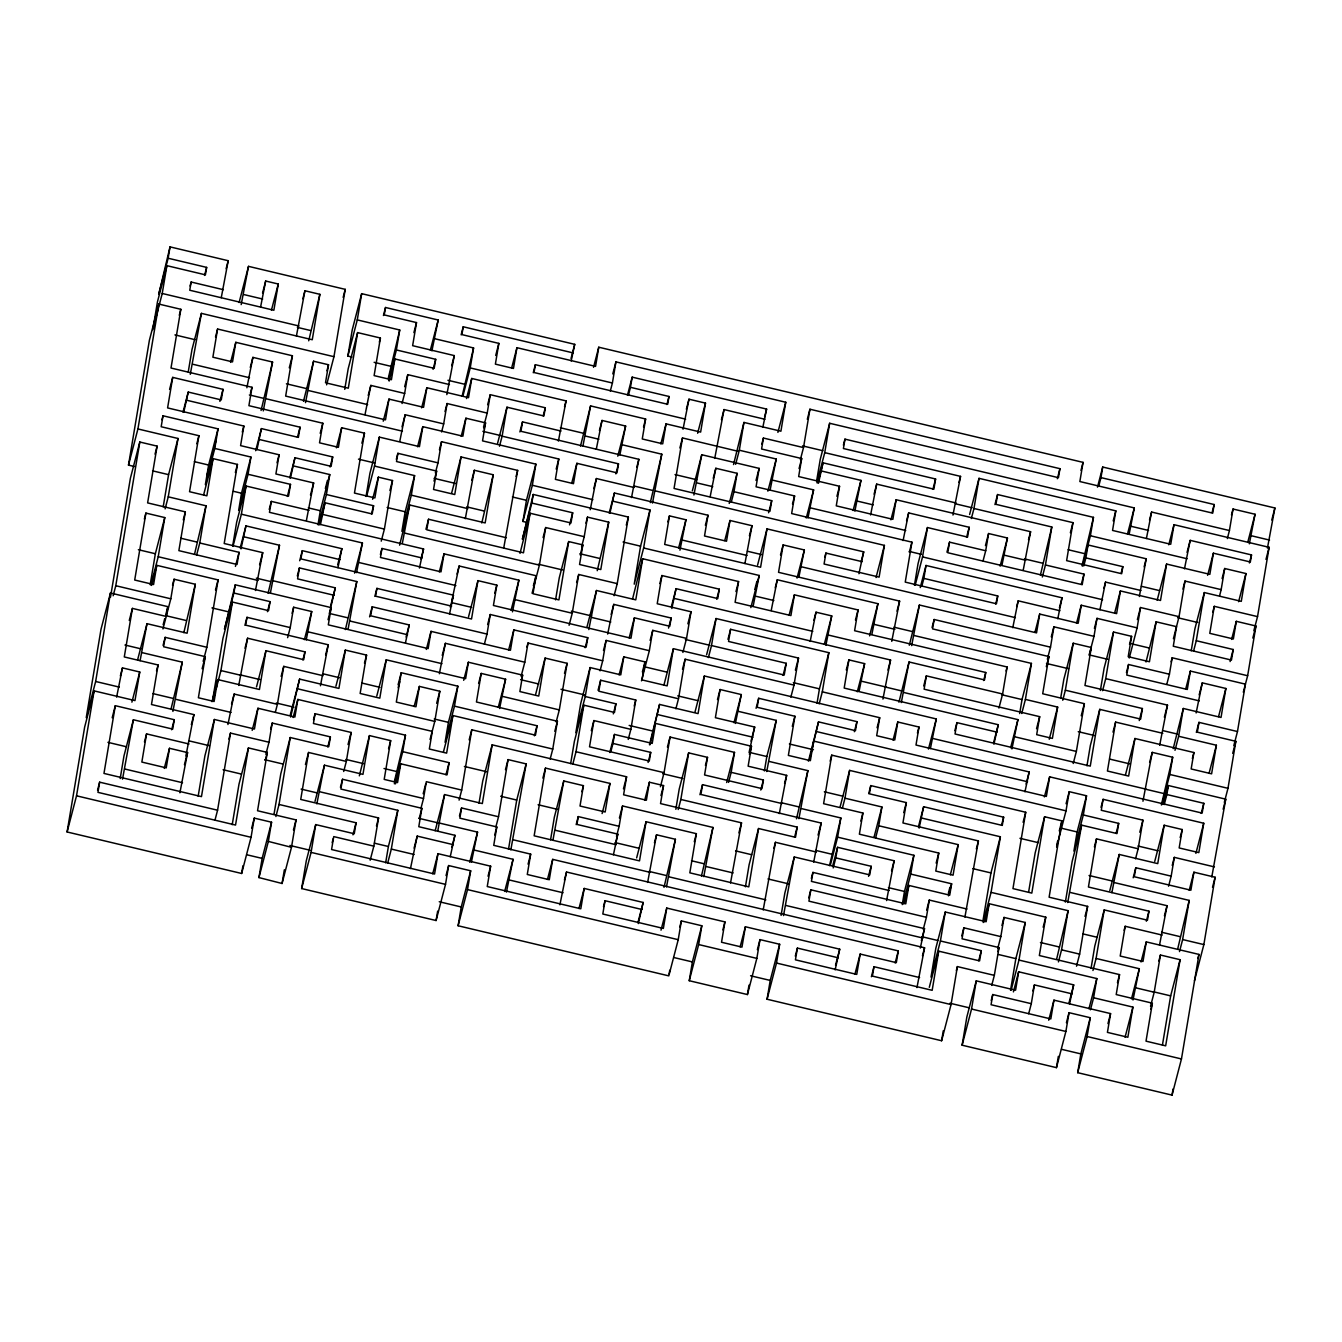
<?xml version="1.0" encoding="UTF-8"?>
<svg xmlns="http://www.w3.org/2000/svg" width="1342" height="1342" viewBox="0 0 1342 1342"><rect width="100%" height="100%" fill="white"/><g stroke="black" fill="none" stroke-linecap="round" stroke-linejoin="round"><path stroke-width="1.5" d="M232.216 824.693L239.01 784.097L248.438 747.93L267.31 752.426L257.547 810.753L296.062 819.912L291.482 847.322L282.055 883.489L258.939 877.584L268.35 841.417L271.57 822.227L254.275 818.117L251.055 837.307L241.644 873.474L67.1 831.973L84.663 727.045L94.091 690.878L134.972 700.591L139.753 672.007L122.457 667.897L120.361 675.932M134.519 466.546L128.496 465.12L149.398 340.231L158.826 304.064L180.834 309.297L171.004 368.027L251.994 387.284L248.907 405.67L322.818 423.25L319.53 442.826L338.402 447.305L341.673 427.746L364.487 433.164L354.456 493.068L374.888 497.916L378.36 477.165L392.518 480.537L384.399 529.083L381.245 541.145M67.1 831.973L76.528 795.806L94.091 690.878M110.463 592.996L101.036 629.163L86.24 717.651L95.651 681.484L110.463 592.996L167.851 606.651L166.223 616.431L132.422 608.396L129.268 620.457M128.496 465.12L137.924 428.954L158.826 304.064M110.48 597.24L130.409 478.188L139.82 442.021L157.115 446.131L147.62 502.898L185.347 511.872L178.872 550.639L237.048 564.479L239.077 552.334L199.773 542.99L205.997 505.8L168.253 496.825L178.016 438.482L137.924 428.954M166.894 265.666L157.467 301.849L152.82 329.646L162.231 293.479L166.894 265.666L205.41 274.842L206.651 267.394L168.136 258.234L170.031 246.878L228.207 260.717L221.262 297.723M113.164 595.764L115.781 585.716L139.82 442.021M214.955 820.247L217.572 810.216L99.644 782.168L97.949 792.35L235.538 825.062L248.438 747.93M150.908 584.86L158.222 556.729L164.781 517.576L145.909 513.08L134.703 580.029L153.575 584.525L156.779 565.334L218.109 579.912L206.836 647.263L203.179 661.321M218.058 428.87L208.631 465.037L205.36 484.613L214.77 448.446L218.058 428.87L163.019 415.785L161.174 426.739L198.918 435.714L189.541 491.709L206.853 495.819L213.076 458.628L237.45 464.416L224.198 543.51L262.73 552.669L255.466 590.514M120.193 778.545L123.967 755.932L133.395 719.765L172.699 729.109L174.275 719.715L115.311 705.691L103.971 773.428L201.468 796.611L214.368 719.48L254.46 729.008L257.949 708.257L294.888 717.047L297.84 699.434L432.275 731.39L429.339 749.021L446.634 753.13L452.925 715.538L535.475 735.181L537.035 725.77L454.485 706.144L457.84 686.181L401.224 672.728L398.088 684.772M116.62 697.135L122.457 667.897M132.422 608.396L124.286 656.943L158.088 664.978L151.478 704.516L193.936 714.615L185.867 756.032M182.998 412.162L188.249 392.065L221.262 399.916L223.024 389.348L172.715 377.387L167.599 407.918L243.858 426.051L240.587 445.628L279.102 454.787L275.898 473.978L313.642 482.952L306.429 520.394M223.359 289.687L191.134 282.021L189.759 290.241L273.869 310.254L278.264 284.018L265.682 281.032L262.546 293.076M150.187 584.659L155.353 553.743L164.781 517.576M163.204 506.84L168.589 474.649L178.016 438.482M188.249 371.935L191.99 349.541L201.417 313.374L312.267 339.727L319.866 294.317L304.936 290.761L302.839 298.796M140.088 660.683L147.016 623.678L187.125 633.206L195.311 584.273L174.091 579.224L172.514 585.246M122.525 779.132L133.395 719.765M183.72 412.346L188.249 392.065M190.279 374.317L201.417 313.374M189.021 743.988L146.563 733.889L141.849 762.071L166.223 767.876L169.495 748.299L187.578 752.594L179.912 792.787M162.952 628.945L170.803 598.8L174.091 579.224M206.836 647.263L165.167 637.349L163.607 646.743L205.259 656.657L198.381 697.756L214.116 701.497L217.773 679.572L259.442 689.486L265.934 650.719L303.678 659.694L304.986 651.877L247.599 638.222L244.982 648.27M326.626 384.819L333.957 356.687L217.589 329.025L212.875 357.207L232.535 361.887L235.806 342.311L292.422 355.764L285.661 396.091L385.506 419.845L388.979 399.094L423.569 407.314L426.857 387.737L468.526 397.651L471.73 378.461L566.072 400.906L558.406 441.099M194.489 554.363L205.997 505.8M171.122 708.677L182.277 662.176L142.168 652.648M183.837 632.669L195.311 584.273M172.9 711.428L182.277 662.176M241.191 304.6L248.522 266.353L345.23 289.352L333.957 356.687M246.878 387.771L252.9 357.375L272.56 362.038L263.267 410.904M260.583 307.066L265.682 281.032M232.619 546.345L236.662 522.189L246.089 486.022L288.547 496.121L290.509 484.361L248.052 474.28L250.937 457.052L214.77 448.446M250.937 457.052L241.51 493.219L238.641 510.446L248.052 474.28M232.988 546.362L241.375 514.204L246.089 486.022M212.522 700.675L222.973 638.205L232.401 602.038L268.551 610.644L270.061 601.635L233.894 593.03L235.269 584.81L331.189 607.624L328.304 624.852L428.148 648.589L431.034 631.361L510.446 650.249L513.852 629.884L586.186 647.096L587.762 637.685L490.266 614.502L487.649 624.55M261.086 410.484L272.56 362.038M198.163 796.242L204.957 755.647L214.368 719.48M216.213 688.647L220.927 670.564L232.401 602.038M256.976 449.604L261.422 428.601L298.377 437.391L300.071 427.209L186.857 400.285M240.99 548.895L245.955 525.879L341.875 548.693L337.949 567.683M227.939 724.512L234.162 694.049L277.391 704.332L275.311 712.384M287.624 637.651L290.241 627.603L246.995 617.32L245.687 625.154L328.236 644.781L320.453 685.762M217.572 810.216L230.489 733.084L269.004 742.243L265.867 754.305M296.414 336.054L304.936 290.761M238.742 685.46L247.599 638.222M309.046 510.346L271.319 501.388L269.474 512.342L423.569 548.979L419.442 568.035M308.71 340.801L319.866 294.317M268.098 593.298L279.505 545.255L244.127 536.85M303.493 401.292L313.575 361.216L328.522 364.756L325.502 382.772L348.299 388.19L357.609 332.598L380.407 338.016L374.116 375.609L391.411 379.719L394.884 358.968L434.187 368.312L435.697 359.304L396.393 349.96L399.731 329.998L357.274 319.899L361.669 293.663L574.728 344.34L571.189 360.981M270.396 592.946L279.505 545.255M290.442 478.02L294.972 457.739L331.139 466.345L332.699 456.951L259.593 439.555M305.523 402.634L313.575 361.216M241.644 873.474L242.919 865.791M269.004 742.243L272.225 723.053L330.4 736.892L328.756 746.672L290.241 737.513L280.814 773.697L274.02 814.258M348.098 629.13L356.804 581.556L299.417 567.901L297.589 578.872L335.315 587.846L329.36 613.361M340.046 559.648L302.302 550.673L300.927 558.909L453.445 595.177L449.52 614.166M277.391 704.332L283.749 666.37L323.07 675.714M290.241 627.603L293.646 607.238L311.73 611.549L306.228 639.933M258.939 877.584L262.143 858.394L271.57 822.227M317.987 524.722L320.335 510.732L329.763 474.565L293.596 465.959M351.906 357.039L347.863 356.066L352.241 329.847L361.669 293.663M320.453 524.554L325.032 502.764L372.204 513.969L373.579 505.749L326.408 494.527L329.763 474.565M344.743 389.365L348.182 368.765L357.609 332.598M290.644 717.014L299.618 679.086L338.922 688.429L345.347 650.065L366.567 655.114L360.142 693.478L379.803 698.159L386.228 659.794L465.624 678.666L468.375 662.227L522.625 675.127L519.874 691.566L538.746 696.062L545.104 658.083L567.112 663.317L559.312 709.901L556.175 721.962M275.898 816.523L279.035 804.462L290.241 737.513M282.055 883.489L284.353 869.784M343.703 771.482L346.32 761.434L308.576 752.459L300.725 799.446L378.561 817.949L373.831 846.148L370.174 860.205M394.363 783.795L402.734 751.654L405.485 735.198L315.068 713.709L313.441 723.489L351.168 732.464L346.32 761.434M365.007 414.644L370.845 385.406L404.647 393.458L402.03 403.506M431.906 350.866L438.197 320.017L385.523 307.486L384.265 314.917L416.506 322.583L412.631 345.682L454.301 355.596L446.836 394.615M366.047 496.456L369.922 473.273L379.35 437.106L419.442 446.634L422.797 426.672L462.889 436.2L465.909 418.201L485.552 422.864L482.533 440.881L558.809 459.014L555.387 479.362L573.47 483.674L576.892 463.309L616.985 472.854L618.494 463.846L502.126 436.167L506.974 407.196L543.929 415.986L545.305 407.767L490.266 394.682L487.649 404.73M991.721 985.414L994.338 975.366L957.383 966.592L951.042 1004.571L941.614 1040.738L767.07 999.236L776.498 963.053L779.652 944.265L759.991 939.601L756.838 958.389L747.427 994.556L689.251 980.717L698.662 944.55L701.816 925.762L681.367 920.897L678.23 939.685L668.802 975.869L458.108 925.762L467.519 889.595L470.673 870.79L448.647 865.556L445.51 884.361L436.083 920.528L301.648 888.555L306.295 860.759L315.722 824.592L354.254 833.751L356.083 822.78L279.035 804.462M345.397 629.583L356.804 581.556M388.308 378.142L399.731 329.998M316.846 803.875L324.445 765.192L362.961 774.351L369.453 735.584L390.673 740.633L384.198 779.4L397.551 782.571L400.704 763.783L447.087 774.82L449.117 762.675L402.734 751.654M366.651 496.221L374.502 466.077L379.35 437.106M356.553 572.615L362.441 542.99L241.375 514.204M301.648 888.555L311.076 852.388L315.722 824.592M404.647 393.458L407.783 374.653L449.453 384.567M420.885 808.572L423.502 798.524L342.529 779.266L340.885 789.046L421.858 808.303L418.788 826.706L454.938 835.311L450.241 856.766M484.378 644.126L486.995 634.078L372.204 606.785L370.694 615.793L409.226 624.953L405.485 642.784M422.059 557.987L381.967 548.459L380.457 557.467L440.998 571.86L444.017 553.843L535.995 575.718L532.992 593.734L558.926 599.891L568.689 541.564L582.847 544.919L579.559 564.496L600.797 569.545L608.731 522.172L587.494 517.123L585.934 523.162M435.378 472.904L437.995 462.856L397.886 453.311L396.511 461.531L436.62 471.076L433.533 489.478L454.753 494.527L461.044 456.934L517.66 470.405L503.77 547.788M399.799 441.233L405.167 414.745L443.682 423.904L441.602 431.939M451.617 606.131L376.917 588.366L375.609 596.2L471.528 619.014L477.953 580.633L496.825 585.129L493.42 605.494L630.992 638.205L634.397 617.84L669.775 626.261L671.151 618.041L613.764 604.386L611.147 614.435M359.337 775.844L369.453 735.584M399.58 545.171L409.679 504.978L485.167 522.927L493.219 474.766L474.347 470.27L471.73 480.319M414.594 475.605L405.183 511.772L401.895 531.348L411.323 495.181L414.594 475.605L374.502 466.077M402.348 543.208L409.679 504.978M401.224 672.728L396.309 702.084L415.97 706.764L419.375 686.399L439.824 691.264L434.774 721.409L430.061 739.492M443.682 423.904L447.104 403.539L487.196 413.084L483.523 427.142M506.387 537.739L428.551 519.237L426.79 529.805L523.481 552.803L530.107 513.248L570.987 522.977L572.682 512.795L531.801 503.065L533.244 494.46L628.375 517.073L617.236 583.636L614.099 595.697M437.995 462.856L441.535 441.703L535.877 464.147L532.338 485.284L522.91 521.451L526.953 522.424M573.286 352.946L463.225 326.777L461.9 334.611L498.855 343.384L495.383 364.135L513.466 368.446L516.938 347.695L595.563 366.383L598.767 347.209L1083.061 462.369L1079.857 481.543L1212.732 513.147L1214.158 504.525L1100.96 477.601L1102.721 467.033L1274.9 507.981L1267.435 548.123M394.347 781.648L405.485 735.198M462.134 396.108L473.575 347.964L435.043 338.805M385.657 862.805L388.392 846.5L397.819 810.316L319.983 791.814M462.906 396.058L470.22 367.926L473.575 347.964M387.67 863.141L391.327 849.083L397.819 810.316M439.354 673.734L445.393 643.321L524.789 662.21L521.132 676.267M465.305 518.7L474.347 470.27M451.684 601.652L459.149 565.988L518.901 580.197L512.476 611.835M487.196 413.084L490.266 394.682M410.467 868.576L417.211 836.1L453.378 844.705M423.502 798.524L426.32 781.681L461.698 790.086L459.081 800.134M457.84 686.181L448.413 722.348L445.074 742.311L454.485 706.144M481.778 522.977L493.219 474.766M437.71 831.201L444.588 794.581L482.332 803.556L492.162 744.827L626.597 776.8L623.594 794.799L646.391 800.218L649.394 782.218L663.552 785.573L660.532 803.59L741.522 822.847L730.518 883.002M638.322 923.564L643.17 902.461L584.206 888.438L580.801 908.786L487.247 886.542L490.652 866.194L437.978 853.663L434.573 874.011L331.575 849.536L333.739 836.603L373.831 846.148M436.083 920.528L437.66 911.134M486.995 634.078L490.266 614.502M561.023 431.05L522.508 421.891L520.931 431.285L638.859 459.316L631.528 497.563M461.698 790.086L471.78 729.796L552.77 749.054L550.153 759.102M499.576 708.509L505.598 679.22L481.224 673.416L476.444 702L557.416 721.258L552.77 749.054M610.308 391.042L612.405 383.007L535.357 364.689L534.032 372.522L667.695 404.294L669.004 396.477L630.472 387.318L632.183 377.136L766.617 409.092L762.826 427.31M495.903 826.806L498.519 816.758L461.564 807.968L459.853 818.15L496.808 826.94L493.739 845.343L530.677 854.133L527.272 874.481L549.281 879.715L552.703 859.366L924.571 947.788L916.972 987.595M522.91 521.451L526.45 500.314L535.877 464.147M520.025 553.374L530.107 513.248M458.108 925.762L461.245 906.974L470.673 870.79M479.01 803.271L482.734 780.994L492.162 744.827M471.394 862.201L477.551 832.124L439.807 823.149M532.069 593.265L539.4 565.133L545.691 527.54L584.223 536.699L581.606 546.748M498.519 816.758L508.081 759.606L526.165 763.9L510.832 849.905M524.789 662.21L528.01 643.019L602.692 660.784L600.075 670.832M508.501 849.335L516.737 800.067L526.165 763.9M580.482 446.098L590.581 405.905L645.619 419.006L642.264 438.968L662.713 443.833L666.051 423.854L700.641 432.09L705.489 403.12L688.983 399.195L686.366 409.226M555.571 599.857L559.279 577.731L568.689 541.564M506.437 892.111L513.063 859.299L474.531 850.14M582.914 446.098L590.581 405.905M596.284 449.285L602.038 420.449L625.624 426.051L619.87 454.888M550.572 839.773L554.347 817.161L563.774 780.977L583.435 785.657L580.012 806.022L605.175 811.994L609.956 783.426L545.489 768.094L534.15 835.814L639.513 860.876L646.056 821.723L696.381 833.684L689.822 872.837L748.786 886.861L758.549 828.517L795.504 837.307L797.198 827.125L680.847 799.463L688.647 752.879L707.519 757.358L704.567 774.971L761.954 788.626L763.397 780.004L731.172 772.338L734.51 752.376L670.044 737.043L667.427 747.091M584.223 536.699L587.494 517.123M569.092 625.288L572.229 613.244L578.721 574.477L617.236 583.636M590.245 509.725L596.402 478.54L634.145 487.515M612.405 383.007L615.928 361.87L785.758 402.248L780.91 431.218L743.954 422.428L733.537 464.567M597.24 570.702L608.731 522.172M552.904 840.36L563.774 780.977M588.803 629.583L596.469 590.497L635.773 599.857L642.667 558.742L738.57 581.556L735.097 602.306L790.924 615.575L794.397 594.825L858.075 609.973L854.602 630.723L1007.121 666.991L1002.608 693.999L998.934 708.073M609.905 513.281L614.418 493L707.989 515.244L704.516 535.995L726.525 541.229L729.998 520.478L752.006 525.712L744.927 563.506M570.669 763.598L574.393 741.321L583.82 705.154L614.485 712.434L615.928 703.829L585.263 696.532L590.111 667.561L620.776 674.858L623.795 656.842L645.016 661.891L641.996 679.908L667.159 685.879L673.382 648.689L784.231 675.043L786.211 663.3L711.512 645.552L716.041 618.528L890.568 660.029L882.919 699.098M572.883 763.799L576.02 751.738L583.82 705.154M559.899 904.827L566.525 872.015L898.301 950.908L896.322 962.65L860.172 954.045L854.938 974.141M602.692 660.784L606.098 640.419L649.343 650.702L641.493 680.847M628.241 739.408L630.857 729.36L593.919 720.57L589.524 746.806L649.276 761.015L650.719 752.392L612.975 743.434L614.485 734.426L652.212 743.401L655.567 723.422L751.486 746.236L748.131 766.198L786.664 775.357L779.316 813.604M675.882 708.811L678.498 698.763L600.662 680.243L598.834 691.214L635.773 700.004L630.857 729.36M616.515 836.351L619.132 826.303L578.251 816.59L576.943 824.424L617.823 834.137L613.428 854.753M607.674 634.061L613.764 604.386M649.998 510.01L640.57 546.177L634.229 584.156L643.64 547.989L649.998 510.01L613.042 501.22M632.552 599.018L642.667 558.742M650.316 502.629L661.791 454.2L622.487 444.839M652.497 503.049L661.791 454.2M641.996 909.507L605.041 900.717L602.81 914.019L663.351 928.429L666.756 908.064L724.932 921.904L721.526 942.252L741.975 947.117L745.38 926.752L839.723 949.197L835.143 969.863M679.941 550.186L685.963 519.79L669.457 515.865L664.676 544.433L760.595 567.247L767.02 528.882L863.711 551.864L858.93 573.722M737.983 451.281L682.491 437.945L674.053 488.454L769.956 511.252L771.734 500.683L733.99 491.709L737.077 473.307L715.84 468.274L713.223 478.306M683.028 429.205L688.983 399.195M619.132 826.303L622.537 805.955L712.954 827.444L703.778 876.645M649.343 650.702L652.749 630.354L686.55 638.389L682.893 652.447M671.369 606.752L676.066 588.668L717.735 598.582L719.312 589.188L661.925 575.533L657.211 603.732L691.013 611.767L686.55 638.389M649.461 744.676L659.559 704.433L698.075 713.592L704.365 675.999L879.698 717.702L876.678 735.701L894.762 740.012L897.781 721.996L919.002 727.045L915.999 745.045L1029.197 771.969L1024.953 791.814M671.822 608.513L676.066 588.668M649.998 744.76L659.559 704.433M693.898 494.98L701.765 454.737L759.153 468.392L756.066 486.794L794.598 495.953L791.646 513.567L911.939 542.168L905.246 582.109L996.452 603.783L997.76 595.965L923.866 578.385L926.014 565.468L1062.025 597.811L1057.781 618.763M764.923 419.274L724.043 409.562L714.732 458.41M660.415 786.747L664.072 772.673L670.044 737.043M710.153 496.708L715.84 468.274M678.498 698.763L685.108 659.207L793.994 685.108L790.857 697.169M647.632 882.432L656.54 834.791L675.412 839.287L666.504 886.911M675.831 809.293L679.22 789.046L688.647 752.879M664.005 887.33L675.412 839.287M735.634 464.298L739.308 450.224L743.954 422.428M669.121 973.99L669.742 970.232M781.95 803.556L702.537 784.667L700.893 794.464L821.187 823.065L813.722 862.084M735.366 723.455L741.321 694.569L720.1 689.52L715.387 717.702L754.69 727.045L749.322 751.302M819.157 703.896L822.31 691.835L828.853 652.682L730.585 629.314L728.555 641.459L798.524 658.083L793.994 685.108M800.369 459.652L803.506 447.591L763.413 438.046L761.585 449.016L801.677 458.545L798.658 476.561L839.538 486.274L836.267 505.85L892.866 519.32L896.154 499.744L1030.589 531.717L1023.191 570.333M701.463 875.991L712.954 827.444M770.09 490.216L776.246 459.014L739.308 450.224M689.251 980.717L692.388 961.929L701.816 925.762M753.13 606.265L759.22 575.466L643.64 547.989M771.214 610.56L777.303 579.761L877.936 603.699L871.847 634.498M798.926 576.859L804.361 549.968L783.124 544.919L778.545 572.329L899.61 601.115L891.759 641.359M808.421 761.166L818.503 721.879L855.458 730.652L856.968 721.66L758.683 698.276L757.173 707.284L794.917 716.259L788.358 755.412L810.383 760.646L813.655 741.069L1046.374 796.41L1049.645 776.833L1202.164 813.101L1203.808 803.321L1166.852 794.531L1168.362 785.523L1225.749 799.178L1211.792 876.947M803.506 447.591L809.931 409.226L1059.945 468.677L1058.435 477.668L829.658 423.267L820.23 459.45L816.624 480.973M764.42 770.929L766.819 756.536L776.246 720.369L738.503 711.394M745.431 886.827L749.121 864.701L758.549 828.517M807.968 517.945L813.604 489.88L772.707 480.168M766.752 771.533L776.246 720.369M818.519 483.086L823.032 462.822L933.881 489.176L935.592 478.993L824.743 452.64L829.658 423.267M747.427 994.556L748.987 985.162M763.212 909.91L775.458 842.306L816.339 852.036M810.182 641.409L816.02 612.187L831.738 615.911L825.917 645.15M862.084 561.661L825.917 553.055L824.072 564.026L879.111 577.11L884.412 545.389L655.634 490.987M1129.125 534.368L1134.309 507.93L844.974 439.136L843.413 448.53L960.553 476.376L952.954 515.06M796.46 818.805L807.884 770.643L769.369 761.484M767.07 999.236L770.224 980.432L779.652 944.265M781.111 915.378L784.835 893.135L794.263 856.968L869.733 874.9L871.176 866.295L835.798 857.89L837.559 847.305L894.175 860.776L886.576 900.566M817.026 703.275L819.442 688.849L828.853 652.682M798.909 818.67L807.884 770.643M783.51 915.563L794.263 856.968M809.545 759.79L818.503 721.879M854.871 511.185L860.96 480.386L821.656 471.042M838.28 957.802L797.4 948.089L795.437 959.832L856.75 974.409L860.172 954.045M870.606 514.925L876.695 484.127L956.091 502.998M1056.607 847.02L1066.018 810.853L831.738 755.143L823.602 803.69L862.923 813.034L859.383 834.187L938.779 853.059L935.777 871.075L953.072 875.185L958.188 844.638L878.775 825.766L881.912 806.978L844.974 798.188L849.62 770.392L1025.724 812.262L1012.958 888.605L1031.813 893.101L1044.596 816.758L1061.891 820.868L1049.109 897.211L1087.641 906.37L1079.639 954.128L1076.502 966.19M889.192 890.534L812.933 872.401L811.424 881.392L905.766 903.837L908.853 885.435L949.733 895.148L951.629 883.791L910.748 874.078L913.885 855.29L837.626 837.156L840.847 817.966L801.526 808.622M859.065 691.298L864.634 663.636L848.899 659.895L844.185 688.077L998.28 724.73L993.902 744.223M923.262 929.352L926.399 917.291L810.836 889.813L808.924 901.153L924.504 928.647L920.31 948.089M829.49 865.64L840.847 817.966M903.099 540.558L908.668 512.896L969.192 527.289L967.565 537.085L927.456 527.54L918.045 563.707L914.439 585.246M918.414 826.806L923.648 806.727L1002.273 825.414L1003.648 817.194L870.79 785.59L869.415 793.827L906.353 802.6L902.948 822.965L978.419 840.914L964.932 917.072M915.227 585.045L922.541 556.913L927.456 527.54M898.939 702.218L909.054 661.975L984.525 679.924L985.766 672.493L828.534 635.101M909.306 645.25L919.404 605.007L1036.544 632.87L1039.698 614.066L1078.213 623.225L1081.233 605.225L1116.611 613.63L1120.402 590.933L1160.511 600.461L1166.601 564.059L1209.847 574.342L1213.386 553.189L1250.325 561.979L1251.516 554.934L1190.186 540.356L1187.049 552.401M901.321 702.571L909.054 661.975M911.671 645.603L919.404 605.007M919.589 977.546L873.994 966.71L872.417 976.104L932.17 990.312L938.712 951.159L979.593 960.872L981.304 950.69L940.423 940.977L945.271 912.006L986.152 921.719L989.171 903.72L1045.77 917.173L1039.345 955.538L1119.547 974.611L1116.208 994.573L1152.375 1003.179L1146.018 1041.157L1165.661 1045.837L1180.088 959.698L1160.427 955.018L1158.851 961.057M1047.364 659.224L1050.501 647.179L934.149 619.501L932.573 628.895L1048.924 656.573L1042.7 693.764L1084.37 703.678L1076.368 751.436L1073.231 763.497M1002.608 693.999L926.349 675.865L924.118 689.184L1039.681 716.662L1036.678 734.661L1052.396 738.402L1057.647 707.083L1025.405 699.417L1031.428 663.401L914.288 635.554M983.082 560.805L985.699 550.757L949.549 542.151L947.771 552.719L1082.206 584.693L1083.984 574.124L1045.452 564.965L1051.809 526.987L973.973 508.484L979.023 478.339L1115.823 510.866L1112.552 530.442L1170.727 544.265L1173.998 524.688L1269.129 547.318L1257.538 616.615L1253.864 630.673M902.26 904.609L904.474 891.457L913.885 855.29M930.409 748.568L936.297 718.943L822.31 691.835M919.136 828.115L923.648 806.727M997.039 732.162L956.947 722.633L955.034 733.99L1090.258 766.131L1099.769 709.364L1140.65 719.094L1142.411 708.526L1065.363 690.207L1073.231 643.221L1091.314 647.515L1084.957 685.494L1167.506 705.12L1159.656 745.364M985.699 550.757L988.584 533.529L1007.456 538.008L1001.954 565.284M926.399 917.291L929.285 900.063L967.028 909.037M1082.558 565.905L1090.409 535.76L1093.478 517.358L997.576 494.544L995.932 504.34L1072.979 522.659L1066.622 560.637L1121.66 573.722L1122.835 566.676L1085.879 557.886L1088.043 544.969L1146.219 558.792L1139.341 596.536M941.614 1040.738L943.292 1030.74M1012.774 627.704L1018.209 600.813L1059.878 610.727M997.693 948.677L1000.83 936.615L963.875 927.825L962.046 938.796L999.002 947.569L994.338 975.366M1040.386 575.148L1051.809 526.987M1141.036 961.979L1146.269 941.883L1198.96 954.414L1181.463 1058.955L1172.036 1095.122L1077.693 1072.677L1087.104 1036.51L1090.258 1017.722L1069.037 1012.673L1065.883 1031.461L1056.456 1067.645L962.113 1045.2L966.844 1017.018L976.255 980.851L1015.575 990.195L1018.645 971.793L1073.684 984.877L1069.557 1003.933M983.032 920.293L990.95 872.937L1000.377 836.771L921.753 818.066M1011.918 748.92L1017.941 719.631L903.938 692.522M1019.668 713.575L1022.017 699.568L1031.428 663.401M962.113 1045.2L971.541 1009.033L976.255 980.851M983.216 922.508L991.067 892.363L1000.377 836.771M1000.83 936.615L1004.034 917.425L1025.271 922.474L1018.981 960.067L1011.13 990.211M1050.501 647.179L1053.906 626.815L1093.998 636.343L1089.285 654.443M1028.677 1013.747L1031.293 1003.699L992.761 994.539L991.067 1004.722L1050.82 1018.93L1053.956 1000.142L1110.572 1013.596L1107.418 1032.384L1127.867 1037.249L1132.916 1007.104L1093.596 997.76L1096.817 978.57L1018.981 960.067M1010.543 990.295L1015.844 958.641L1025.271 922.474M1082.004 565.787L1093.478 517.358M1060.734 697.773L1063.82 679.388L1073.231 643.221M1028.609 892.128L1035.168 852.925L1044.596 816.758M1056.926 845.108L1057.563 841.266M1031.293 1003.699L1034.43 984.911L1072.174 993.885M1093.998 636.343L1097.018 618.343L1137.11 627.871L1129.259 658.016M1066.018 810.853L1069.238 791.663L1086.534 795.789L1083.313 814.963L1073.902 851.13L1077.106 831.956L1086.534 795.789M1099.97 609.771L1105.54 582.092L1140.918 590.514M1086.953 765.812L1090.341 745.548L1099.769 709.364M1100.373 690.493L1104.114 668.215L1113.524 632.032L1131.608 636.343L1128.203 656.691L1149.423 661.74L1156.116 621.816L1176.548 626.664L1173.277 646.24L1231.453 660.079L1233.231 649.511L1196.276 640.721L1204.328 592.56L1241.283 601.35L1245.946 573.554L1224.709 568.505L1222.092 578.553M1065.363 902.126L1072.191 861.312L1081.618 825.145L1116.997 833.567L1118.691 823.384L1083.313 814.963M1056.624 959.211L1068.115 910.681L991.067 892.363M1102.587 690.677L1105.724 678.633L1113.524 632.032M1067.729 902.529L1081.618 825.145M1058.419 961.895L1061.556 949.834L1068.115 910.681M1056.456 1067.645L1058.352 1056.355M1162.793 733.319L1115.621 722.097L1107.435 771.029L1128.656 776.079L1134.946 738.503L1193.91 752.527L1191.159 768.966L1211.608 773.831L1216.389 745.246L1178.645 736.272L1183.308 708.475L1221.035 717.45L1225.883 688.48L1202.298 682.86L1199.161 694.921M1135.533 858.813L1138.15 848.765L1096.481 838.867L1088.429 887.012L1167.054 905.716L1159.522 945.12M1154.741 861.413L1164.168 825.229L1182.252 829.541L1179.165 847.943L1198.825 852.606L1203.74 823.25L1103.107 799.312L1101.279 810.283L1142.931 820.18L1138.15 848.765M1146.42 538.477L1151.604 512.04L1229.423 530.543L1227.343 538.578M1166.802 684.269L1169.419 674.238L1128.538 664.508L1126.76 675.076L1187.301 689.469L1190.371 671.067L1245.41 684.152L1237.475 731.541L1233.818 745.598M1137.11 627.871L1140.515 607.523L1179.048 616.683L1173.411 638.725M1091.063 968.32L1094.787 946.076L1104.214 909.91L1147.46 920.193L1148.97 911.184L1070.346 892.48M1092.942 970.501L1096.095 958.456L1104.214 909.91M1146.018 661.975L1156.116 621.816M1077.693 1072.677L1080.83 1053.889L1090.258 1017.722M1111.881 892.682L1119.228 854.451L1157.743 863.611L1164.168 825.229M1142.948 801.241L1152.241 752.376L1172.69 757.24L1169.805 774.468L1161.954 804.613M1162.138 935.072L1125.183 926.282L1120.201 956.041L1142.998 961.459L1146.269 941.883M1184.483 568.807L1190.186 540.356M1168.563 886.206L1171.18 876.158L1135.802 867.754L1134.292 876.745L1190.891 890.216L1193.91 872.199L1215.131 877.249L1203.858 944.583L1194.447 980.767M1169.419 674.238L1172.17 657.781L1247.641 675.731L1243.313 692.204M1179.048 616.683L1185.003 581.052L1221.17 589.641L1219.61 595.68M1161.35 804.898L1172.69 757.24M1173.21 748.618L1183.308 708.475M1191.226 650.803L1194.917 628.744L1204.328 592.56M1132.984 999.975L1139.324 968.739L1096.095 958.456M1257.538 616.615L1214.292 606.332L1209.779 633.34L1233.365 638.96L1236.301 621.329L1255.961 626.009L1247.641 675.731M1196.141 712.938L1202.298 682.86M1171.18 876.158L1174.317 857.37L1214.409 866.898M1229.423 530.543L1233.03 509.021L1255.055 514.254L1249.352 543.829M1237.475 731.541L1198.96 722.365L1197.316 732.162L1235.848 741.321L1227.98 788.308L1224.323 802.365M1221.17 589.641L1224.709 568.505M1150.53 1006.282L1154.204 992.224L1160.427 955.018M1177.706 948.928L1189.197 900.398L1114.497 882.633M1162.424 1045.082L1170.66 995.865L1180.088 959.698M1179.501 951.595L1182.638 939.551L1189.197 900.398M1172.036 1095.122L1173.059 1088.966M170.031 246.878L158.708 294.401L168.136 258.234M179.274 315.32L180.834 309.297M190.078 286.047L191.134 282.021M169.578 389.432L172.715 377.387M161.963 419.811L163.019 415.785M155.018 454.166L157.115 446.131M204.554 275.429L206.651 267.394M144.349 519.119L145.909 513.08M226.11 268.752L228.207 260.717M165.116 508.886L168.253 496.825M112.174 717.752L115.311 705.691M215.508 337.06L217.589 329.025M97.563 790.203L99.644 782.168M151.545 585.431L156.779 565.334M137.605 659.845L147.016 623.678M196.821 443.766L198.918 435.714M131.902 702.151L139.753 672.007M239.094 302.537L248.522 266.353M183.267 519.924L185.347 511.872M219.887 401.409L223.024 389.348M230.572 362.407L235.806 342.311M163.154 624.735L164.714 618.696M165.771 614.686L167.851 606.651M206.785 476.007L216.213 439.84M156.528 671L158.088 664.978M163.07 645.385L165.167 637.349M203.649 494.795L213.076 458.628M144.466 741.925L146.563 733.889M196.62 555.051L199.773 542.99M250.283 367.423L252.9 357.375M271.453 310.136L278.264 284.018M250.417 393.307L251.994 387.284M242.298 432.09L243.858 426.051M235.353 472.468L237.45 464.416M171.659 729.763L174.275 719.715M164.261 768.396L169.495 748.299M215.492 589.96L218.109 579.912M255.668 450.711L261.422 428.601M202.122 668.719L205.259 656.657M191.319 724.663L193.936 714.615M235.42 566.408L239.077 552.334M240.201 547.989L245.955 525.879M184.441 764.655L187.578 752.594M289.268 367.825L292.422 355.764M235.269 584.81L224.483 629.213L233.894 593.03M212.019 701.681L217.773 679.572M213.076 700.692L215.173 692.657M277.022 462.822L279.102 454.787M269.222 509.423L271.319 501.388M259.593 564.73L262.73 552.669M244.915 625.355L246.995 617.32M297.454 437.257L300.071 427.209M289.738 477.836L294.972 457.739M231.545 704.097L234.162 694.049M287.373 496.423L290.509 484.361M343.133 297.387L345.23 289.352M228.912 739.106L230.489 733.084M326.945 370.795L328.522 364.756M267.444 611.684L270.061 601.635M320.201 433.298L322.818 423.25M256.507 686.903L265.934 650.719M310.488 494.997L313.642 482.952M347.863 356.066L357.274 319.899M252.179 730.367L257.949 708.257M299.685 560.721L302.302 550.673M297.32 575.936L299.417 567.901M330.082 466.999L332.699 456.951M292.086 613.277L293.646 607.238M325.368 488.454L327.465 480.419M336.439 447.825L341.673 427.746M318.557 524.672L326.408 494.527M319.279 524.856L325.032 502.764M281.132 676.418L283.749 666.37M270.648 729.092L272.225 723.053M265.213 760.461L267.31 752.426M383.426 315.521L385.523 307.486M251.659 828.165L254.275 818.117M379.35 342.042L380.407 338.016M304.399 639.681L311.73 611.549M368.211 395.454L370.845 385.406M302.889 659.912L304.986 651.877M290.191 715.252L299.618 679.086M361.87 443.212L364.487 433.164M293.126 717.517L297.84 699.434M337.681 564.764L341.875 548.693M388.543 380.105L396.393 349.96M330.602 605.93L335.315 587.846M389.13 381.078L394.884 358.968M328.052 619.685L331.189 607.624M383.225 421.187L388.979 399.094M325.62 654.829L328.236 644.781M413.89 332.631L416.506 322.583M313.508 719.731L315.068 713.709M372.606 499.274L378.36 477.165M354.59 573.135L362.441 542.99M305.439 764.521L308.576 752.459M371.499 513.785L373.579 505.749M404.647 386.714L407.783 374.653M293.445 829.96L296.062 819.912M402.03 426.806L405.167 414.745M335.919 686.232L345.347 650.065M396.326 459.35L397.886 453.311M389.901 490.585L392.518 480.537M430.346 350.145L438.197 320.017M327.784 746.94L330.4 736.892M315.018 801.359L324.445 765.192M380.407 554.481L381.967 548.459M421.623 407.834L426.857 387.737M433.08 369.352L435.697 359.304M369.587 616.834L372.204 606.785M374.837 596.402L376.917 588.366M417.563 446.769L422.797 426.672M364.47 663.149L366.567 655.114M348.031 744.525L351.168 732.464M340.432 787.301L342.529 779.266M451.684 365.645L454.301 355.596M461.128 334.812L463.225 326.777M332.162 842.642L333.219 838.616M445.007 411.591L447.104 403.539M439.438 449.755L441.535 441.703M376.8 695.961L386.228 659.794M434.003 481.124L436.62 471.076M425.934 529.285L428.551 519.237M420.952 559.027L423.569 548.979M352.946 834.841L356.083 822.78M466.496 398.557L471.73 378.461M406.089 637.014L409.226 624.953M461.195 436.284L465.909 418.201M398.155 687.758L399.715 681.719M451.633 493.101L461.044 456.934M388.576 748.685L390.673 740.633M439.304 571.927L444.017 553.843M495.718 355.445L498.855 343.384M376.465 825.984L378.561 817.949M426.32 649.444L431.034 631.361M483.992 428.903L485.552 422.864M414.141 706.496L419.375 686.399M395.471 783.879L400.704 763.783M457.052 574.024L459.149 565.988M511.705 367.792L516.938 347.695M450.308 607.221L453.445 595.177M442.239 655.382L445.393 643.321M497.563 443.38L506.974 407.196M499.509 446.215L502.126 436.167M436.67 703.309L439.824 691.264M468.526 616.817L477.953 580.633M423.183 793.743L425.8 783.694M533.26 372.724L535.357 364.689M419.241 818.352L421.858 808.303M519.891 431.939L522.508 421.891M414.074 848.161L417.211 836.1M443.497 751.721L452.925 715.538M516.083 476.427L517.66 470.405M463.678 680.31L468.375 662.227M445.98 774.737L449.117 762.675M494.728 593.164L496.825 585.129M435.177 830.748L444.588 794.581M543.208 415.802L545.305 407.767M478.608 683.464L481.224 673.416M432.745 873.759L437.978 853.663M469.163 739.845L471.78 729.796M533.244 494.46L522.39 539.249L531.801 503.065M571.055 358.398L574.728 344.34M511.05 610.342L518.901 580.197M564.512 406.928L566.072 400.906M459.467 816.02L461.564 807.968M451.801 847.356L454.938 835.311M446.03 875.605L448.647 865.556M508.618 649.981L513.852 629.884M556.192 469.063L558.809 459.014M498.268 707.351L505.598 679.22M543.074 537.588L545.691 527.54M533.378 585.766L535.995 575.718M593.533 367.289L598.767 347.209M469.7 862.269L477.551 832.124M526.953 647.045L528.01 643.019M571.658 483.405L576.892 463.309M521.585 679.153L522.625 675.127M505.464 769.654L508.081 759.606M569.545 524.856L572.682 512.795M612.791 373.932L615.928 361.87M599.421 430.497L602.038 420.449M494.712 834.976L496.808 826.94M488.035 876.225L490.652 866.194M535.676 694.25L545.104 658.083M593.785 488.589L596.402 478.54M580.23 554.967L582.847 544.919M534.418 735.819L537.035 725.77M576.624 582.512L578.721 574.477M627.469 395.219L632.183 377.136M628.392 395.353L630.472 387.318M617.773 456.196L625.624 426.051M504.676 891.457L513.063 859.299M615.877 473.894L618.494 463.846M564.496 673.365L567.112 663.317M609.184 513.097L614.418 493M554.8 731.306L557.416 721.258M542.873 778.142L545.489 768.094M587.041 626.68L596.469 590.497M528.06 864.181L530.677 854.133M585.146 647.733L587.762 637.685M643.523 427.041L645.619 419.006M636.762 467.368L638.859 459.316M626.278 525.125L628.375 517.073M590.111 667.561L580.683 703.728L575.835 732.698L585.263 696.532M666.907 404.512L669.004 396.477M603.481 650.467L606.098 640.419M547.469 879.463L552.703 859.366M660.818 443.95L666.051 423.854M598.046 690.291L600.662 680.243M591.302 730.618L593.919 720.57M581.858 791.679L583.435 785.657M576.154 824.625L578.251 816.59M564.428 880.05L566.525 872.015M619.081 674.925L623.795 656.842M629.163 637.936L634.397 617.84M679.874 447.993L682.491 437.945M613.311 713.877L615.928 703.829M667.88 521.887L669.457 515.865M609.771 752.51L614.485 734.426M610.878 751.47L612.975 743.434M697.639 433.248L705.489 403.12M659.828 583.569L661.925 575.533M602.105 813.554L609.956 783.426M578.972 908.534L584.206 888.438M650.132 640.402L652.749 630.354M642.399 671.939L645.016 661.891M634.212 706.026L635.773 700.004M692.338 490.904L701.765 454.737M678.633 547.922L685.963 519.79M623.46 788.844L626.597 776.8M721.426 419.61L724.043 409.562M668.534 628.09L671.151 618.041M619.4 818.016L622.537 805.955M615.206 844.185L617.823 834.137M603.481 906.739L605.041 900.717M663.971 684.856L673.382 648.689M705.372 525.292L707.989 515.244M648.102 762.441L650.719 752.392M687.876 623.829L691.013 611.767M644.697 800.302L649.394 782.218M682.491 669.255L685.108 659.207M636.645 857.89L646.056 821.723M729.226 503.451L737.077 473.307M731.373 501.757L733.99 491.709M724.764 540.574L729.998 520.478M660.935 795.621L663.552 785.573M716.695 599.237L719.312 589.188M764.537 417.144L766.617 409.092M654.443 842.843L656.54 834.791M706.613 654.695L716.041 618.528M761.837 444.085L763.413 438.046M637.936 922.541L643.17 902.461M708.375 657.597L711.512 645.552M694.955 712.183L704.365 675.999M756.016 480.436L759.153 468.392M678.23 809.511L680.847 799.463M749.39 535.76L752.006 525.712M735.953 591.604L738.57 581.556M777.907 432.392L785.758 402.248M727.968 639.362L730.585 629.314M767.876 491.172L776.246 459.014M717.484 699.568L720.1 689.52M768.597 512.745L771.734 500.683M661.002 930.174L666.756 908.064M705.422 765.393L707.519 757.358M757.593 565.049L767.02 528.882M699.92 794.716L702.537 784.667M754.825 589.356L756.922 581.304M750.832 607.624L759.22 575.466M694.284 841.719L696.381 833.684M807.314 419.274L809.931 409.226M679.807 926.936L681.367 920.897M799.06 468.593L801.677 458.545M733.99 722.701L741.321 694.569M792.501 503.988L794.598 495.953M780.507 554.967L783.124 544.919M775.206 587.813L777.303 579.761M726.659 782.52L734.51 752.376M728.555 782.386L731.172 772.338M756.066 708.324L758.683 698.276M806.274 518.012L813.604 489.88M816.892 482.785L824.743 452.64M817.798 482.902L823.032 462.822M751.017 741.12L754.69 727.045M749.39 754.271L751.486 746.236M797.031 578.1L804.361 549.968M789.163 614.921L794.397 594.825M738.905 832.896L741.522 822.847M783.057 675.361L786.211 663.3M843.413 445.158L844.974 439.136M722.852 929.939L724.932 921.904M836.922 496.322L839.538 486.274M760.78 790.052L763.397 780.004M795.387 670.144L798.524 658.083M824.86 557.081L825.917 553.055M813.923 620.222L816.02 612.187M792.3 726.307L794.917 716.259M853.109 510.53L860.96 480.386M740.147 946.848L745.38 926.752M784.567 783.409L786.664 775.357M824.407 644.043L831.738 615.911M773.881 848.345L775.458 842.306M874.078 494.175L876.695 484.127M757.374 949.65L759.991 939.601M861.094 561.912L863.711 551.864M794.581 837.173L797.198 827.125M855.458 620.021L858.075 609.973M846.282 669.943L848.899 659.895M890.92 519.84L896.154 499.744M876.041 577.546L884.412 545.389M830.161 761.166L831.738 755.143M869.549 635.856L877.936 603.699M818.05 835.127L821.187 823.065M857.303 691.767L864.634 663.636M811.356 878.423L812.933 872.401M906.571 520.931L908.668 512.896M808.74 897.848L810.836 889.813M795.303 956.125L797.4 948.089M854.351 731.709L856.968 721.66M840.193 806.559L849.62 770.392M842.357 808.236L844.974 798.188M909.322 552.216L911.939 542.168M830.295 865.288L837.626 837.156M896.993 611.164L899.61 601.115M832.845 865.389L837.559 847.305M833.181 867.922L835.798 857.89M932.975 489.042L935.592 478.993M887.951 670.077L890.568 660.029M877.081 727.75L879.698 717.702M920.26 587.578L926.014 565.468M860.826 821.069L862.923 813.034M921.769 586.42L923.866 578.385M868.693 793.642L870.79 785.59M958.976 482.415L960.553 476.376M893.067 740.079L897.781 721.996M835.529 965.267L839.723 949.197M946.932 552.199L949.549 542.151M874.061 837.106L881.912 806.978M875.638 837.827L878.775 825.766M932.053 627.536L934.149 619.501M868.559 876.343L871.176 866.295M923.732 685.913L926.349 675.865M969.612 514.506L979.023 478.339M971.356 518.532L973.973 508.484M966.576 537.337L969.192 527.289M917.442 733.067L919.002 727.045M903.736 812.648L906.353 802.6M891.558 870.824L894.175 860.776M928.446 749.088L936.297 718.943M871.377 976.758L873.994 966.71M994.942 504.592L997.576 494.544M985.447 545.59L988.584 533.529M902.898 904.223L910.748 874.078M904.139 903.518L908.853 885.435M954.85 730.669L956.947 722.633M895.148 962.969L898.301 950.908M1000.126 566.156L1007.456 538.008M995.663 604.001L997.76 595.965M936.162 863.107L938.779 853.059M983.669 680.528L985.766 672.493M926.668 910.111L929.285 900.063M921.367 940.692L924.504 928.647M1028.492 539.752L1030.589 531.717M922.474 955.823L924.571 947.788M1016.632 606.852L1018.209 600.813M950.337 874.783L958.188 844.638M1006.081 671L1007.121 666.991M948.358 893.269L949.935 887.247M948.492 895.852L951.629 883.791M1057.328 478.725L1059.945 468.677M945.271 912.006L935.844 948.173L930.996 977.144L940.423 940.977M929.301 987.326L938.712 951.159M993.566 742.814L998.28 724.73M1042.315 577.026L1045.452 564.965M976.339 848.949L978.419 840.914M1034.984 632.166L1039.698 614.066M1080.981 470.405L1083.061 462.369M961.778 935.86L963.875 927.825M1010.61 747.762L1017.941 719.631M1021.748 713.491L1025.405 699.417M956.343 970.601L957.383 966.592M1070.362 532.707L1072.979 522.659M1001.551 825.229L1003.648 817.194M1051.289 636.863L1053.906 626.815M1059.408 607.859L1062.025 597.811M1046.307 666.622L1048.924 656.573M984.458 921.803L989.171 903.72M1097.488 487.129L1102.721 467.033M1098.863 485.653L1100.96 477.601M1036.544 728.723L1039.681 716.662M978.687 960.738L981.304 950.69M1026.06 784.03L1029.197 771.969M1083.782 565.921L1085.879 557.886M1081.367 584.173L1083.984 574.124M1023.107 822.31L1025.724 812.262M1076.519 623.309L1081.233 605.225M1049.259 739.241L1057.647 707.083M1001.954 925.46L1004.034 917.425M1062.747 700.239L1065.363 690.207M997.945 951.595L999.002 947.569M1113.206 520.914L1115.823 510.866M991.201 1000.562L992.761 994.539M1044.411 796.93L1049.645 776.833M1103.963 588.132L1105.54 582.092M1094.401 628.392L1097.018 618.343M1089.218 655.55L1091.314 647.515M1127.498 534.049L1134.309 507.93M1081.233 715.722L1084.37 703.678M1121.258 572.698L1122.835 566.676M1013.411 991.889L1018.645 971.793M1114.648 613.026L1120.402 590.933M1066.085 803.724L1069.238 791.663M1059.274 830.916L1061.891 820.868M1043.153 927.221L1045.77 917.173M1149.507 520.075L1151.604 512.04M1032.87 990.933L1034.43 984.911M1144.122 566.844L1146.219 558.792M1129.511 644.378L1131.608 636.343M1137.379 619.568L1140.515 607.523M1126.441 672.543L1128.538 664.508M1113.004 732.145L1115.621 722.097M1168.765 544.785L1173.998 524.688M1101.01 807.347L1103.107 799.312M1157.173 600.226L1166.601 564.059M1048.723 1020.222L1053.956 1000.142M1094.401 846.903L1096.481 838.867M1085.024 916.418L1087.641 906.37M1139.274 720.57L1142.411 708.526M1125.519 774.669L1134.946 738.503M1068.97 1002.96L1073.684 984.877M1066.42 1022.721L1069.037 1012.673M1116.074 833.432L1118.691 823.384M1182.923 589.088L1185.003 581.052M1109.8 890.618L1119.228 854.451M1171.113 661.807L1172.17 657.781M1212.078 512.56L1214.158 504.525M1149.624 762.424L1152.241 752.376M1164.37 717.182L1167.506 705.12M1088.966 1008.714L1096.817 978.57M1090.459 1009.805L1093.596 997.76M1139.794 832.241L1142.931 820.18M1207.615 575.299L1213.386 553.189M1133.185 877.802L1135.802 867.754M1193.659 650.769L1196.276 640.721M1185.674 689.151L1190.371 671.067M1231.47 515.043L1233.03 509.021M1124.126 930.308L1125.183 926.282M1174.988 750.329L1178.645 736.272M1212.732 612.355L1214.292 606.332M1163.648 803.606L1168.362 785.523M1117.45 982.646L1119.547 974.611M1164.235 804.579L1166.852 794.531M1107.955 1023.644L1110.572 1013.596M1146.353 921.233L1148.97 911.184M1196.343 732.413L1198.96 722.365M1247.724 542.386L1255.055 514.254M1192.35 758.549L1193.91 752.527M1131.474 998.884L1139.324 968.739M1125.066 1037.249L1132.916 1007.104M1238.616 601.686L1245.946 573.554M1249.419 562.969L1251.516 554.934M1172.22 865.405L1174.317 857.37M1231.604 639.429L1236.301 621.329M1180.155 837.576L1182.252 829.541M1230.094 661.572L1233.231 649.511M1164.437 915.764L1167.054 905.716M1218.553 716.611L1225.883 688.48M1271.763 520.042L1274.9 507.981M1209.058 773.378L1216.389 745.246M1265.992 559.379L1269.129 547.318M1201.191 813.369L1203.808 803.321M1150.799 1009.201L1151.839 1005.192M1195.89 853.395L1203.74 823.25M1252.824 638.071L1255.961 626.009M1189.197 890.283L1193.91 872.199M1232.711 753.382L1235.848 741.321M1223.132 809.226L1225.749 799.178M1212.514 887.297L1215.131 877.249M1197.903 958.44L1198.96 954.414M243.808 294.552L262.663 299.031M1251.449 535.777L1269.532 540.088M162.231 293.479L299.031 326.005M802.533 445.88L822.864 450.711M470.22 367.926L685.645 419.157M297.37 327.381L310.438 330.484M1131.222 526.332L1148.517 530.442M374.133 362.323L390.304 366.165M447.926 380.272L464.147 384.131M1090.409 535.76L1187.1 558.758M955.772 503.887L972.061 507.762M174.946 334.896L195.06 339.694M560.386 427.779L584.777 433.583M1068.081 549.717L1084.068 553.525M585.531 436.066L598.901 439.237M857.488 501.136L873.223 504.877M675.043 474.582L696.666 479.731M1141.421 586.303L1159.555 590.614M810.585 507.897L905.716 530.509M1024.432 558.893L1042.399 563.154M286.416 383.795L306.479 388.576M1004.571 555.236L1025.808 560.285M482.885 431.336L501.237 435.697M308.66 390.572L367.624 404.596M697.035 482.935L712.77 486.66M192.896 364.269L249.495 377.723M634.682 486.156L652.38 490.367M909.322 551.461L921.434 554.347M249.377 394.951L263.133 398.222M266.404 398.842L402.415 431.185M922.541 556.913L1102.587 599.723M1177.588 617.706L1197.685 622.47M532.338 485.284L592.862 499.677M747.444 551.243L761.619 554.615M358.482 459.149L374.72 463.007M1131.105 643.69L1149.356 648.035M434.12 478.356L456.196 483.606M512.392 496.976L526.45 500.314M801.543 566.81L1015.391 617.655M682.558 540.138L747.024 555.471M623.074 542.017L640.57 546.177M466.815 506.89L483.791 510.933M1089.603 654.997L1107.636 659.274M411.323 495.181L467.922 508.652M893.94 627.184L912.275 631.545M1046.492 663.468L1068.551 668.702M194.355 461.648L208.631 465.037M387.133 507.494L405.183 511.772M580.012 553.76L599.304 558.356M1105.724 678.633L1199.295 700.876M755.747 596.217L773.831 600.511M874.464 624.449L894.896 629.314M152.552 470.841L168.589 474.649M308.274 507.88L320.335 510.732M233.474 491.306L241.51 493.219M538.31 564.194L562.633 569.981M404.965 533.16L539.4 565.133M323.07 514.506L384.399 529.083M674.439 598.465L812.799 631.361M1163.43 730.753L1177.655 734.141M1001.82 694.77L1022.017 699.568M571.323 611.13L591.604 615.944M1078.247 731.675L1094.468 735.533M861.681 681.25L886.056 687.054M591.956 617.521L610.811 622M685.359 639.463L709.784 645.284M885.636 687.087L901.757 690.929M359.17 562.566L455.877 585.565M515.63 599.773L572.229 613.244M793.357 682.659L819.442 688.849M180.684 538.192L196.569 541.967M451.717 602.642L471.629 607.372M1110.136 759.203L1129.779 763.883M1015.055 736.859L1076.368 751.436M1169.805 774.468L1227.98 788.308M645.317 666.991L667.192 672.191M273.533 580.885L334.074 595.278M933.026 738.519L1146.085 789.18M138.377 549.7L155.353 553.743M1144.676 788.995L1163.262 793.407M256.322 578.15L270.077 581.422M158.222 556.729L258.083 580.465M677.71 695.861L697.874 700.658M329.578 613.495L347.393 617.723M816.859 731.658L1027.569 781.765M350.195 621.094L407.582 634.749M520.595 679.673L538.763 684.001M560.973 689.268L585.196 695.039M789.381 743.988L813.437 749.725M211.969 607.909L228.274 611.784M115.781 585.716L170.803 598.8M657.848 714.615L752.979 737.228M308.325 631.897L441.971 663.686M748.953 752.292L766.819 756.536M1137.966 846.014L1158.096 850.811M629.163 725.435L653.101 731.138M1061.74 828.299L1077.106 831.956M166.593 615.844L185.884 620.44M502.713 696.448L559.312 709.901M824.357 791.797L842.692 796.158M1019.937 838.297L1038.272 842.659M323.204 673.852L339.409 677.71M361.686 682.994L379.903 687.339M576.02 751.738L664.072 772.673M124.974 645.032L140.893 648.823M434.254 718.993L448.413 722.348M662.629 773.697L682.776 778.494M1089.05 875.504L1112.853 881.157M782.252 802.952L798.473 806.81M240.151 674.858L259.945 679.572M220.927 670.564L241.359 675.412M297.974 688.882L434.774 721.409M276.301 703.007L293.982 707.2M972.816 868.626L990.95 872.937M464.382 766.45L486.66 771.751M1161.602 932.237L1179.769 936.565M815.701 850.392L831.419 854.133M152.803 693.579L172.85 698.343M176.037 699.367L231.076 712.451M1182.638 939.551L1203.858 944.583M95.651 681.484L119.237 687.087M735.617 850.895L751.671 854.72M888.421 887.632L904.474 891.457M1083.095 933.931L1097.202 937.286M538.092 804.747L558.238 809.528M345.833 759.438L363.917 763.732M384.013 768.513L396.058 771.382M500.667 796.242L516.737 800.067M1040.453 942.52L1058.687 946.848M189.037 740.868L209.419 745.716M615.122 842.591L639.228 848.329M691.482 860.759L703.527 863.627M767.976 878.943L789.398 884.043M264.81 759.706L282.86 764.001M1061.556 949.834L1079.639 954.128M555.521 830.312L616.045 844.705M706.395 866.596L733.135 872.954M107.93 742.344L126.215 746.706M223.091 769.738L241.342 774.066M649.008 871.411L665.984 875.454M998.482 954.514L1015.844 958.641M301.145 789.113L317.031 792.887M921.853 936.699L937.739 940.49M1152.979 991.671L1170.66 995.865M513.449 839.857L650.249 872.384M669.121 876.863L765.829 899.861M1136.12 987.913L1154.204 992.224M418.855 818.318L438.515 822.998M786.127 905.514L922.927 938.041M125.141 769.1L182.529 782.738M374.418 843.179L388.392 846.5M391.327 849.083L414.124 854.502M509.591 880.05L563.053 892.766M289.889 845.46L310.17 850.274M949.918 1003.229L969.36 1007.842M76.528 795.806L251.055 837.307M971.541 1009.033L1065.883 1031.461M1087.104 1036.51L1181.463 1058.955M311.076 852.388L445.51 884.361M467.519 889.595L678.23 939.685M698.662 944.55L756.838 958.389M776.498 963.053L951.042 1004.571M246.76 854.753L262.143 858.394M1061.539 1049.31L1080.83 1053.889M439.237 901.74L461.245 906.974M673.801 957.517L692.388 961.929M750.564 975.768L770.224 980.432M268.35 841.417L291.482 847.322"/></g></svg>
